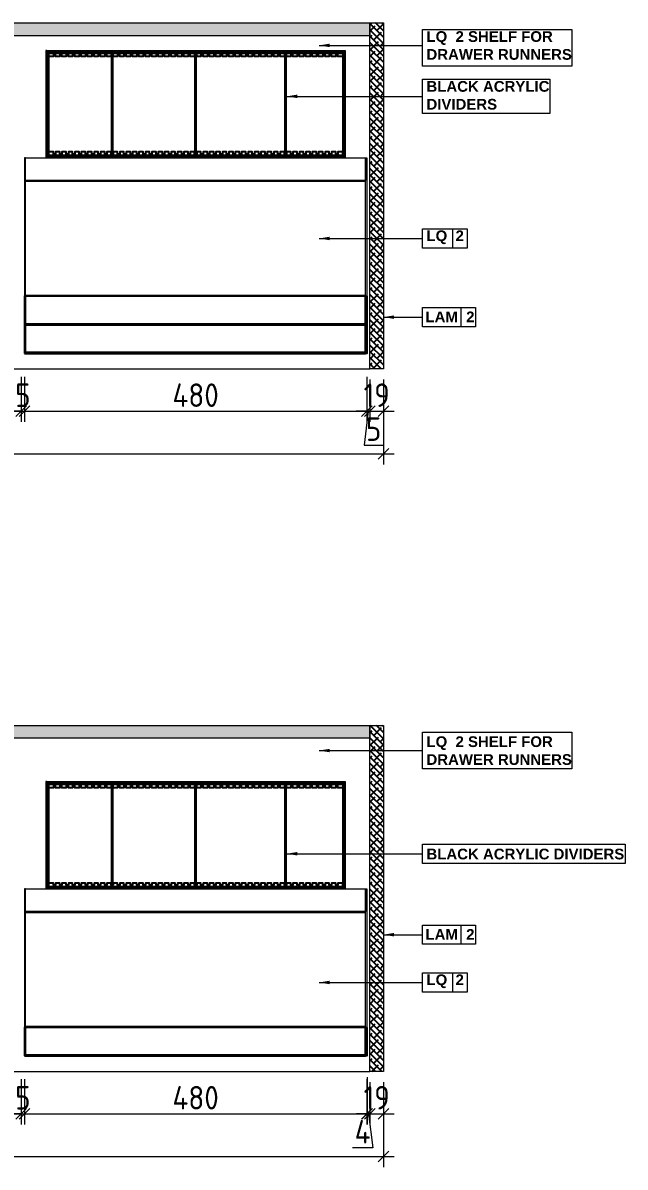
# Model space of a CAD drawing. Header units: millimetres. Extents: x 821127 to 828225, y -459861 to -454717.
# Drawn here: x 823712 to 824556, y -458760 to -457156 of the extents above; entities that cross this region are included whole.
import ezdxf

# ---------------------------------------------------------------- set-up
doc = ezdxf.new("R2010")
doc.units = ezdxf.units.MM
doc.header["$LTSCALE"] = 5
doc.header["$MEASUREMENT"] = 0
doc.header["$PDMODE"] = 35
for name, color, linetype in [('Acrylic - opal', 9, 'Continuous'), ('DIM-15', 1, 'Continuous'), ('HATCH', 8, 'Continuous'), ('PDF3_Text', 7, 'Continuous')]:
    doc.layers.add(name, color=color, linetype=linetype)
doc.layers.add('BY OTHERS', color=5, linetype='Continuous', lineweight=5, true_color=0x0000e6)
doc.layers.add('MDF', color=41, linetype='Continuous', lineweight=0)
doc.layers.add('METAL', color=6, linetype='Continuous', lineweight=0)
doc.styles.add('ISOCP', font='isocp.shx')
doc.styles.add('PDF Arial Bold', font='arialbd.ttf')
doc.styles.get("Standard").update_dxf_attribs({"font": 'arial.ttf'})
doc.dimstyles.new('dim', dxfattribs={"dimtxt": 2, "dimasz": 2, "dimexe": 1, "dimexo": 1, "dimgap": 1, "dimtad": 1, "dimdec": 0, "dimdsep": 46, "dimtxsty": 'Standard', "dimblk": 'OBLIQUE', "dimcen": 0, "dimdle": 1, "dimclrd": 1, "dimclre": 1, "dimclrt": 1, "dimadec": 0, "dimazin": 0, "dimtfac": 1, "dimtdec": 0, "dimtix": 1, "dimtmove": 0, "dimatfit": 3, "dimfxl": 60, "dimlwd": 0, "dimlwe": 0, "dimarcsym": 0})
doc.dimstyles.new('DL - 15', dxfattribs={"dimscale": 15, "dimtxt": 2.2, "dimasz": 1, "dimexe": 1, "dimexo": 1, "dimgap": 0.4, "dimtad": 1, "dimdec": 0, "dimdsep": 46, "dimtxsty": 'ISOCP', "dimblk": 'OBLIQUE', "dimcen": 0.5, "dimdle": 1, "dimclrd": 256, "dimclre": 256, "dimclrt": 2, "dimadec": 0, "dimazin": 2, "dimtfac": 1, "dimtdec": 0, "dimtix": 1, "dimtmove": 1, "dimatfit": 3, "dimldrblk": 'OPEN90', "dimfxl": 5, "dimfxlon": 1, "dimlwd": 9, "dimlwe": 9, "dimarcsym": 0})
pattern_1 = [(315, (-0.008, 0), (4.419417382, 4.419417382), []), (45, (-0.008, 0), (4.419417382, 13.258252147), [15.625, -9.375])]

# ---------------------------------------------------------------- blocks, each defined once
blk = doc.blocks.new('_OBLIQUE')
at = {"color": 0, "linetype": 'ByBlock', "lineweight": -2}
blk.add_line((-0.5, -0.5), (0.5, 0.5), dxfattribs=at)
blk = doc.blocks.new('*D45')
at = {"layer": 'Defpoints', "color": 0, "transparency": 16777216}
for p in [(822341.3, -457640.9), (824217.3, -457640.9), (824217.3, -457760.1)]:
    blk.add_point(p, dxfattribs=at)
at = {"layer": 'DIM-15', "lineweight": 9, "transparency": 16777216}
for p, q in [((822341.3, -457685.1), (822341.3, -457775.1)), ((824217.3, -457685.1), (824217.3, -457775.1)), ((822326.3, -457760.1), (824232.3, -457760.1))]:
    blk.add_line(p, q, dxfattribs=at)
at = {"layer": 'DIM-15', "lineweight": 9, "transparency": 16777216, "xscale": 15, "yscale": 15, "zscale": 15, "rotation": 180}
blk.add_blockref('_OBLIQUE', (822341.3, -457760.1), dxfattribs=at)
at = {"layer": 'DIM-15', "lineweight": 9, "transparency": 16777216, "xscale": 15, "yscale": 15, "zscale": 15}
blk.add_blockref('_OBLIQUE', (824217.3, -457760.1), dxfattribs=at)
at = {"layer": 'DIM-15', "color": 2, "transparency": 16777216, "insert": (823279.3, -457737.6), "char_height": 33, "attachment_point": 5, "style": 'ISOCP'}
blk.add_mtext('1876', dxfattribs=at)
blk = doc.blocks.new('_Open90')
at = {"color": 0, "linetype": 'ByBlock', "lineweight": -2}
for p, q in [((0, 0), (-1, 0)), ((-0.5, 0.5), (0, 0)), ((0, 0), (-0.5, -0.5))]:
    blk.add_line(p, q, dxfattribs=at)
blk = doc.blocks.new('*D47')
at = {"layer": 'Defpoints', "color": 0, "transparency": 16777216}
for p in [(824198.3, -457640.9), (824217.3, -457640.9), (824217.3, -457700.4)]:
    blk.add_point(p, dxfattribs=at)
at = {"layer": 'DIM-15', "lineweight": 9, "transparency": 16777216}
for p, q in [((824198.3, -457655.9), (824198.3, -457715.4)), ((824217.3, -457655.9), (824217.3, -457715.4)), ((824198.3, -457700.4), (824183.3, -457700.4)), ((824198.3, -457700.4), (824217.3, -457700.4)), ((824217.3, -457700.4), (824232.3, -457700.4))]:
    blk.add_line(p, q, dxfattribs=at)
at = {"layer": 'DIM-15', "lineweight": 9, "transparency": 16777216, "xscale": 15, "yscale": 15, "zscale": 15}
blk.add_blockref('_OBLIQUE', (824198.3, -457700.4), dxfattribs=at)
at = {"layer": 'DIM-15', "lineweight": 9, "transparency": 16777216, "xscale": 15, "yscale": 15, "zscale": 15, "rotation": 180}
blk.add_blockref('_OBLIQUE', (824217.3, -457700.4), dxfattribs=at)
at = {"layer": 'DIM-15', "color": 2, "transparency": 16777216, "insert": (824207.8, -457677.9), "char_height": 33, "attachment_point": 5, "style": 'ISOCP'}
blk.add_mtext('19', dxfattribs=at)
blk = doc.blocks.new('*D92')
at = {"layer": 'Defpoints', "color": 0, "transparency": 16777216}
for p in [(822849.3, -457637), (823709.3, -457637), (823709.3, -457700.4)]:
    blk.add_point(p, dxfattribs=at)
at = {"layer": 'DIM-15', "lineweight": 9, "transparency": 16777216}
for p, q in [((822849.3, -457652), (822849.3, -457715.4)), ((823709.3, -457652), (823709.3, -457715.4)), ((822834.3, -457700.4), (823724.3, -457700.4))]:
    blk.add_line(p, q, dxfattribs=at)
at = {"layer": 'DIM-15', "lineweight": 9, "transparency": 16777216, "xscale": 15, "yscale": 15, "zscale": 15, "rotation": 180}
blk.add_blockref('_OBLIQUE', (822849.3, -457700.4), dxfattribs=at)
at = {"layer": 'DIM-15', "lineweight": 9, "transparency": 16777216, "xscale": 15, "yscale": 15, "zscale": 15}
blk.add_blockref('_OBLIQUE', (823709.3, -457700.4), dxfattribs=at)
at = {"layer": 'DIM-15', "color": 2, "transparency": 16777216, "insert": (823279.3, -457677.9), "char_height": 33, "attachment_point": 5, "style": 'ISOCP'}
blk.add_mtext('860', dxfattribs=at)
blk = doc.blocks.new('*D93')
at = {"layer": 'Defpoints', "color": 0, "transparency": 16777216}
for p in [(823709.3, -457637), (823713.8, -457637), (823713.8, -457700.4)]:
    blk.add_point(p, dxfattribs=at)
at = {"layer": 'DIM-15', "lineweight": 9, "transparency": 16777216}
for p, q in [((823709.3, -457652), (823709.3, -457715.4)), ((823713.8, -457652), (823713.8, -457715.4)), ((823709.3, -457700.4), (823694.3, -457700.4)), ((823709.3, -457700.4), (823713.8, -457700.4)), ((823713.8, -457700.4), (823728.8, -457700.4))]:
    blk.add_line(p, q, dxfattribs=at)
at = {"layer": 'DIM-15', "lineweight": 9, "transparency": 16777216, "xscale": 15, "yscale": 15, "zscale": 15}
blk.add_blockref('_OBLIQUE', (823709.3, -457700.4), dxfattribs=at)
at = {"layer": 'DIM-15', "lineweight": 9, "transparency": 16777216, "xscale": 15, "yscale": 15, "zscale": 15, "rotation": 180}
blk.add_blockref('_OBLIQUE', (823713.8, -457700.4), dxfattribs=at)
at = {"layer": 'DIM-15', "color": 2, "transparency": 16777216, "insert": (823711.5, -457677.9), "char_height": 33, "attachment_point": 5, "style": 'ISOCP'}
blk.add_mtext('5', dxfattribs=at)
blk = doc.blocks.new('*D94')
at = {"layer": 'Defpoints', "color": 0, "transparency": 16777216}
for p in [(823713.8, -457637), (824193.8, -457637), (824193.8, -457700.4)]:
    blk.add_point(p, dxfattribs=at)
at = {"layer": 'DIM-15', "lineweight": 9, "transparency": 16777216}
for p, q in [((823713.8, -457652), (823713.8, -457715.4)), ((824193.8, -457652), (824193.8, -457715.4)), ((823698.8, -457700.4), (824208.8, -457700.4))]:
    blk.add_line(p, q, dxfattribs=at)
at = {"layer": 'DIM-15', "lineweight": 9, "transparency": 16777216, "xscale": 15, "yscale": 15, "zscale": 15, "rotation": 180}
blk.add_blockref('_OBLIQUE', (823713.8, -457700.4), dxfattribs=at)
at = {"layer": 'DIM-15', "lineweight": 9, "transparency": 16777216, "xscale": 15, "yscale": 15, "zscale": 15}
blk.add_blockref('_OBLIQUE', (824193.8, -457700.4), dxfattribs=at)
at = {"layer": 'DIM-15', "color": 2, "transparency": 16777216, "insert": (823953.8, -457677.9), "char_height": 33, "attachment_point": 5, "style": 'ISOCP'}
blk.add_mtext('480', dxfattribs=at)
blk = doc.blocks.new('*D95')
at = {"layer": 'Defpoints', "color": 0, "transparency": 16777216}
for p in [(824193.8, -457637), (824198.3, -457640.9), (824198.3, -457700.4)]:
    blk.add_point(p, dxfattribs=at)
at = {"layer": 'DIM-15', "lineweight": 9, "transparency": 16777216}
for p, q in [((824193.8, -457652), (824193.8, -457715.4)), ((824198.3, -457655.9), (824198.3, -457715.4)), ((824193.8, -457700.4), (824178.8, -457700.4)), ((824196, -457700.4), (824190.3, -457748)), ((824193.8, -457700.4), (824198.3, -457700.4)), ((824193.8, -457700.4), (824198.3, -457700.4)), ((824198.3, -457700.4), (824213.3, -457700.4)), ((824190.3, -457748), (824216.8, -457748))]:
    blk.add_line(p, q, dxfattribs=at)
at = {"layer": 'DIM-15', "lineweight": 9, "transparency": 16777216, "xscale": 15, "yscale": 15, "zscale": 15}
blk.add_blockref('_OBLIQUE', (824193.8, -457700.4), dxfattribs=at)
at = {"layer": 'DIM-15', "lineweight": 9, "transparency": 16777216, "xscale": 15, "yscale": 15, "zscale": 15, "rotation": 180}
blk.add_blockref('_OBLIQUE', (824198.3, -457700.4), dxfattribs=at)
at = {"layer": 'DIM-15', "color": 2, "transparency": 16777216, "insert": (824203.5, -457725.5), "char_height": 33, "attachment_point": 5, "style": 'ISOCP'}
blk.add_mtext('5', dxfattribs=at)
blk = doc.blocks.new('*D53')
at = {"layer": 'Defpoints', "color": 0, "transparency": 16777216}
for p in [(822341.3, -458626), (824217.3, -458626), (824217.3, -458745.3)]:
    blk.add_point(p, dxfattribs=at)
at = {"layer": 'DIM-15', "lineweight": 9, "transparency": 16777216}
for p, q in [((822341.3, -458670.3), (822341.3, -458760.3)), ((824217.3, -458670.3), (824217.3, -458760.3)), ((822326.3, -458745.3), (824232.3, -458745.3))]:
    blk.add_line(p, q, dxfattribs=at)
at = {"layer": 'DIM-15', "lineweight": 9, "transparency": 16777216, "xscale": 15, "yscale": 15, "zscale": 15, "rotation": 180}
blk.add_blockref('_OBLIQUE', (822341.3, -458745.3), dxfattribs=at)
at = {"layer": 'DIM-15', "lineweight": 9, "transparency": 16777216, "xscale": 15, "yscale": 15, "zscale": 15}
blk.add_blockref('_OBLIQUE', (824217.3, -458745.3), dxfattribs=at)
at = {"layer": 'DIM-15', "color": 2, "transparency": 16777216, "insert": (823279.3, -458722.8), "char_height": 33, "attachment_point": 5, "style": 'ISOCP'}
blk.add_mtext('1876', dxfattribs=at)
blk = doc.blocks.new('*D55')
at = {"layer": 'Defpoints', "color": 0, "transparency": 16777216}
for p in [(824198.3, -458626), (824217.3, -458626), (824217.3, -458685.5)]:
    blk.add_point(p, dxfattribs=at)
at = {"layer": 'DIM-15', "lineweight": 9, "transparency": 16777216}
for p, q in [((824198.3, -458641), (824198.3, -458700.5)), ((824217.3, -458641), (824217.3, -458700.5)), ((824198.3, -458685.5), (824183.3, -458685.5)), ((824198.3, -458685.5), (824217.3, -458685.5)), ((824217.3, -458685.5), (824232.3, -458685.5))]:
    blk.add_line(p, q, dxfattribs=at)
at = {"layer": 'DIM-15', "lineweight": 9, "transparency": 16777216, "xscale": 15, "yscale": 15, "zscale": 15}
blk.add_blockref('_OBLIQUE', (824198.3, -458685.5), dxfattribs=at)
at = {"layer": 'DIM-15', "lineweight": 9, "transparency": 16777216, "xscale": 15, "yscale": 15, "zscale": 15, "rotation": 180}
blk.add_blockref('_OBLIQUE', (824217.3, -458685.5), dxfattribs=at)
at = {"layer": 'DIM-15', "color": 2, "transparency": 16777216, "insert": (824207.8, -458663), "char_height": 33, "attachment_point": 5, "style": 'ISOCP'}
blk.add_mtext('19', dxfattribs=at)
blk = doc.blocks.new('*D98')
at = {"layer": 'Defpoints', "color": 0, "transparency": 16777216}
for p in [(823709.3, -457637), (823713.8, -457637), (823713.8, -457700.4)]:
    blk.add_point(p, dxfattribs=at)
at = {"layer": 'DIM-15', "lineweight": 9, "transparency": 16777216}
for p, q in [((823709.3, -457652), (823709.3, -457715.4)), ((823713.8, -457652), (823713.8, -457715.4)), ((823709.3, -457700.4), (823694.3, -457700.4)), ((823709.3, -457700.4), (823713.8, -457700.4)), ((823713.8, -457700.4), (823728.8, -457700.4))]:
    blk.add_line(p, q, dxfattribs=at)
at = {"layer": 'DIM-15', "lineweight": 9, "transparency": 16777216, "xscale": 15, "yscale": 15, "zscale": 15}
blk.add_blockref('_OBLIQUE', (823709.3, -457700.4), dxfattribs=at)
at = {"layer": 'DIM-15', "lineweight": 9, "transparency": 16777216, "xscale": 15, "yscale": 15, "zscale": 15, "rotation": 180}
blk.add_blockref('_OBLIQUE', (823713.8, -457700.4), dxfattribs=at)
at = {"layer": 'DIM-15', "color": 2, "transparency": 16777216, "insert": (823711.5, -457677.9), "char_height": 33, "attachment_point": 5, "style": 'ISOCP'}
blk.add_mtext('5', dxfattribs=at)
blk = doc.blocks.new('*D99')
at = {"layer": 'Defpoints', "color": 0, "transparency": 16777216}
for p in [(824194.3, -458619.2), (824198.3, -458626), (824198.3, -458685.5)]:
    blk.add_point(p, dxfattribs=at)
at = {"layer": 'DIM-15', "lineweight": 9, "transparency": 16777216}
for p, q in [((824194.3, -458634.2), (824194.3, -458700.5)), ((824198.3, -458641), (824198.3, -458700.5)), ((824194.3, -458685.5), (824179.3, -458685.5)), ((824194.3, -458685.5), (824198.3, -458685.5)), ((824194.3, -458685.5), (824198.3, -458685.5)), ((824196.3, -458685.5), (824202.3, -458733.2)), ((824198.3, -458685.5), (824213.3, -458685.5)), ((824202.3, -458733.2), (824173.8, -458733.2))]:
    blk.add_line(p, q, dxfattribs=at)
at = {"layer": 'DIM-15', "lineweight": 9, "transparency": 16777216, "xscale": 15, "yscale": 15, "zscale": 15}
blk.add_blockref('_OBLIQUE', (824194.3, -458685.5), dxfattribs=at)
at = {"layer": 'DIM-15', "lineweight": 9, "transparency": 16777216, "xscale": 15, "yscale": 15, "zscale": 15, "rotation": 180}
blk.add_blockref('_OBLIQUE', (824198.3, -458685.5), dxfattribs=at)
at = {"layer": 'DIM-15', "color": 2, "transparency": 16777216, "insert": (824188, -458710.7), "char_height": 33, "attachment_point": 5, "style": 'ISOCP'}
blk.add_mtext('4', dxfattribs=at)
blk = doc.blocks.new('*D105')
at = {"layer": 'Defpoints', "color": 0, "transparency": 16777216}
for p in [(822849.3, -458622.1), (823709.3, -458622.1), (823709.3, -458685.5)]:
    blk.add_point(p, dxfattribs=at)
at = {"layer": 'DIM-15', "lineweight": 9, "transparency": 16777216}
for p, q in [((822849.3, -458637.1), (822849.3, -458700.5)), ((823709.3, -458637.1), (823709.3, -458700.5)), ((822834.3, -458685.5), (823724.3, -458685.5))]:
    blk.add_line(p, q, dxfattribs=at)
at = {"layer": 'DIM-15', "lineweight": 9, "transparency": 16777216, "xscale": 15, "yscale": 15, "zscale": 15, "rotation": 180}
blk.add_blockref('_OBLIQUE', (822849.3, -458685.5), dxfattribs=at)
at = {"layer": 'DIM-15', "lineweight": 9, "transparency": 16777216, "xscale": 15, "yscale": 15, "zscale": 15}
blk.add_blockref('_OBLIQUE', (823709.3, -458685.5), dxfattribs=at)
at = {"layer": 'DIM-15', "color": 2, "transparency": 16777216, "insert": (823279.3, -458663), "char_height": 33, "attachment_point": 5, "style": 'ISOCP'}
blk.add_mtext('860', dxfattribs=at)
blk = doc.blocks.new('*D106')
at = {"layer": 'Defpoints', "color": 0, "transparency": 16777216}
for p in [(823709.3, -458622.1), (823713.8, -458622.1), (823713.8, -458685.5)]:
    blk.add_point(p, dxfattribs=at)
at = {"layer": 'DIM-15', "lineweight": 9, "transparency": 16777216}
for p, q in [((823709.3, -458637.1), (823709.3, -458700.5)), ((823713.8, -458637.1), (823713.8, -458700.5)), ((823709.3, -458685.5), (823694.3, -458685.5)), ((823709.3, -458685.5), (823713.8, -458685.5)), ((823713.8, -458685.5), (823728.8, -458685.5))]:
    blk.add_line(p, q, dxfattribs=at)
at = {"layer": 'DIM-15', "lineweight": 9, "transparency": 16777216, "xscale": 15, "yscale": 15, "zscale": 15}
blk.add_blockref('_OBLIQUE', (823709.3, -458685.5), dxfattribs=at)
at = {"layer": 'DIM-15', "lineweight": 9, "transparency": 16777216, "xscale": 15, "yscale": 15, "zscale": 15, "rotation": 180}
blk.add_blockref('_OBLIQUE', (823713.8, -458685.5), dxfattribs=at)
at = {"layer": 'DIM-15', "color": 2, "transparency": 16777216, "insert": (823711.5, -458663), "char_height": 33, "attachment_point": 5, "style": 'ISOCP'}
blk.add_mtext('5', dxfattribs=at)
blk = doc.blocks.new('*D101')
at = {"layer": 'Defpoints', "color": 0, "transparency": 16777216}
for p in [(823709.3, -458622.1), (823713.8, -458622.1), (823713.8, -458685.5)]:
    blk.add_point(p, dxfattribs=at)
at = {"layer": 'DIM-15', "lineweight": 9, "transparency": 16777216}
for p, q in [((823709.3, -458637.1), (823709.3, -458700.5)), ((823713.8, -458637.1), (823713.8, -458700.5)), ((823709.3, -458685.5), (823694.3, -458685.5)), ((823709.3, -458685.5), (823713.8, -458685.5)), ((823713.8, -458685.5), (823728.8, -458685.5))]:
    blk.add_line(p, q, dxfattribs=at)
at = {"layer": 'DIM-15', "lineweight": 9, "transparency": 16777216, "xscale": 15, "yscale": 15, "zscale": 15}
blk.add_blockref('_OBLIQUE', (823709.3, -458685.5), dxfattribs=at)
at = {"layer": 'DIM-15', "lineweight": 9, "transparency": 16777216, "xscale": 15, "yscale": 15, "zscale": 15, "rotation": 180}
blk.add_blockref('_OBLIQUE', (823713.8, -458685.5), dxfattribs=at)
at = {"layer": 'DIM-15', "color": 2, "transparency": 16777216, "insert": (823711.5, -458663), "char_height": 33, "attachment_point": 5, "style": 'ISOCP'}
blk.add_mtext('5', dxfattribs=at)
blk = doc.blocks.new('*D102')
at = {"layer": 'Defpoints', "color": 0, "transparency": 16777216}
for p in [(823713.8, -458622.1), (824193.8, -458622.1), (824193.8, -458685.5)]:
    blk.add_point(p, dxfattribs=at)
at = {"layer": 'DIM-15', "lineweight": 9, "transparency": 16777216}
for p, q in [((823713.8, -458637.1), (823713.8, -458700.5)), ((824193.8, -458637.1), (824193.8, -458700.5)), ((823698.8, -458685.5), (824208.8, -458685.5))]:
    blk.add_line(p, q, dxfattribs=at)
at = {"layer": 'DIM-15', "lineweight": 9, "transparency": 16777216, "xscale": 15, "yscale": 15, "zscale": 15, "rotation": 180}
blk.add_blockref('_OBLIQUE', (823713.8, -458685.5), dxfattribs=at)
at = {"layer": 'DIM-15', "lineweight": 9, "transparency": 16777216, "xscale": 15, "yscale": 15, "zscale": 15}
blk.add_blockref('_OBLIQUE', (824193.8, -458685.5), dxfattribs=at)
at = {"layer": 'DIM-15', "color": 2, "transparency": 16777216, "insert": (823953.8, -458663), "char_height": 33, "attachment_point": 5, "style": 'ISOCP'}
blk.add_mtext('480', dxfattribs=at)

msp = doc.modelspace()

# ---------------------------------------------------------------- hatches: boundary and pattern name
at = {"layer": 'HATCH'}
h = msp.add_hatch(dxfattribs=at)
h.set_pattern_fill('ANSI38', color=256, scale=50, angle=270, style=0)
h.set_pattern_definition(pattern_1)
h.paths.add_polyline_path([(822360.3, -457155.9), (824198.3, -457155.9), (824198.3, -457173.9), (822360.3, -457173.9)])
h = msp.add_hatch(dxfattribs=at)
h.set_pattern_fill('ANSI38', color=256, scale=50, angle=270, style=0)
h.set_pattern_definition(pattern_1)
h.paths.add_polyline_path([(824198.3, -457155.9), (824217.3, -457155.9), (824217.3, -457640.9), (824198.3, -457640.9)])
h = msp.add_hatch(dxfattribs=at)
h.set_pattern_fill('ANSI38', color=256, scale=50, angle=270, style=0)
h.set_pattern_definition([(315, (-0.008, -985.1586), (4.419417382, 4.419417382), []), (45, (-0.008, -985.1586), (4.419417382, 13.258252147), [15.625, -9.375])])
h.paths.add_polyline_path([(822360.3, -458141), (824198.3, -458141), (824198.3, -458159), (822360.3, -458159)])
h = msp.add_hatch(dxfattribs=at)
h.set_pattern_fill('ANSI38', color=256, scale=50, angle=270, style=0)
h.set_pattern_definition([(315, (-0.008, -975.1586), (4.419417382, 4.419417382), []), (45, (-0.008, -975.1586), (4.419417382, 13.258252147), [15.625, -9.375])])
h.paths.add_polyline_path([(824198.3, -458141), (824217.3, -458141), (824217.3, -458626), (824198.3, -458626)])

# ---------------------------------------------------------------- linework, layer by layer
at = {"layer": 'Acrylic - opal'}
for points in [[(823745.3, -457196.2), (823747.3, -457198.2), (823747.3, -457341.9), (823745.3, -457343.9)], [(823745.3, -457196.2), (824162.3, -457196.2), (824160.3, -457198.2), (823747.3, -457198.2)], [(823838.3, -457200.2), (823835.3, -457200.2), (823835.3, -457203.2), (823829.3, -457203.2), (823829.3, -457200.2), (823826.3, -457200.2), (823826.3, -457203.2), (823820.3, -457203.2), (823820.3, -457200.2), (823817.3, -457200.2), (823817.3, -457203.2), (823811.3, -457203.2), (823811.3, -457200.2), (823808.3, -457200.2), (823808.3, -457203.2), (823802.3, -457203.2), (823802.3, -457200.2), (823799.3, -457200.2), (823799.3, -457203.2), (823793.3, -457203.2), (823793.3, -457200.2), (823790.3, -457200.2), (823790.3, -457203.2), (823784.3, -457203.2), (823784.3, -457200.2), (823781.3, -457200.2), (823781.3, -457203.2), (823775.3, -457203.2), (823775.3, -457200.2), (823772.3, -457200.2), (823772.3, -457203.2), (823766.3, -457203.2), (823766.3, -457200.2), (823763.3, -457200.2), (823763.3, -457203.2), (823757.3, -457203.2), (823757.3, -457200.2), (823754.3, -457200.2), (823754.3, -457203.2), (823747.3, -457203.2), (823747.3, -457198.2), (824160.3, -457198.2), (824160.3, -457203.2), (824153.3, -457203.2), (824153.3, -457200.2), (824150.3, -457200.2), (824150.3, -457203.2), (824144.3, -457203.2), (824144.3, -457200.2), (824141.3, -457200.2), (824141.3, -457203.2), (824135.3, -457203.2), (824135.3, -457200.2), (824132.3, -457200.2), (824132.3, -457203.2), (824126.3, -457203.2), (824126.3, -457200.2), (824123.3, -457200.2), (824123.3, -457203.2), (824117.3, -457203.2), (824117.3, -457200.2), (824114.3, -457200.2), (824114.3, -457203.2), (824108.3, -457203.2), (824108.3, -457200.2), (824105.3, -457200.2), (824105.3, -457203.2), (824099.3, -457203.2), (824099.3, -457200.2), (824096.3, -457200.2), (824096.3, -457203.2), (824090.3, -457203.2), (824090.3, -457200.2), (824087.3, -457200.2), (824087.3, -457203.2), (824081.3, -457203.2), (824081.3, -457200.2), (824078.3, -457200.2), (824078.3, -457203.2), (824072.3, -457203.2), (824072.3, -457200.2), (824069.3, -457200.2), (824069.3, -457203.2), (824063.3, -457203.2), (824063.3, -457200.2), (824060.3, -457200.2), (824060.3, -457203.2), (824054.3, -457203.2), (824054.3, -457200.2), (824051.3, -457200.2), (824051.3, -457203.2), (824045.3, -457203.2), (824045.3, -457200.2), (824042.3, -457200.2), (824042.3, -457203.2), (824036.3, -457203.2), (824036.3, -457200.2), (824033.3, -457200.2), (824033.3, -457203.2), (824027.3, -457203.2), (824027.3, -457200.2), (824024.3, -457200.2), (824024.3, -457203.2), (824018.3, -457203.2), (824018.3, -457200.2), (824015.3, -457200.2), (824015.3, -457203.2), (824009.3, -457203.2), (824009.3, -457200.2), (824006.3, -457200.2), (824006.3, -457203.2), (824000.3, -457203.2), (824000.3, -457200.2), (823997.3, -457200.2), (823997.3, -457203.2), (823991.3, -457203.2), (823991.3, -457200.2), (823988.3, -457200.2), (823988.3, -457203.2), (823982.3, -457203.2), (823982.3, -457200.2), (823979.3, -457200.2), (823979.3, -457203.2), (823973.3, -457203.2), (823973.3, -457200.2), (823970.3, -457200.2), (823970.3, -457203.2), (823964.3, -457203.2), (823964.3, -457200.2), (823961.3, -457200.2), (823961.3, -457203.2), (823955.3, -457203.2), (823955.3, -457200.2), (823952.3, -457200.2), (823952.3, -457203.2), (823946.3, -457203.2), (823946.3, -457200.2), (823943.3, -457200.2), (823943.3, -457203.2), (823937.3, -457203.2), (823937.3, -457200.2), (823934.3, -457200.2), (823934.3, -457203.2), (823928.3, -457203.2), (823928.3, -457200.2), (823925.3, -457200.2), (823925.3, -457203.2), (823919.3, -457203.2), (823919.3, -457200.2), (823916.3, -457200.2), (823916.3, -457203.2), (823910.3, -457203.2), (823910.3, -457200.2), (823907.3, -457200.2), (823907.3, -457203.2), (823901.3, -457203.2), (823901.3, -457200.2), (823898.3, -457200.2), (823898.3, -457203.2), (823892.3, -457203.2), (823892.3, -457200.2), (823889.3, -457200.2), (823889.3, -457203.2), (823883.3, -457203.2), (823883.3, -457200.2), (823880.3, -457200.2), (823880.3, -457203.2), (823874.3, -457203.2), (823874.3, -457200.2), (823871.3, -457200.2), (823871.3, -457203.2), (823865.3, -457203.2), (823865.3, -457200.2), (823862.3, -457200.2), (823862.3, -457203.2), (823856.3, -457203.2), (823856.3, -457200.2), (823853.3, -457200.2), (823853.3, -457203.2), (823847.3, -457203.2), (823847.3, -457200.2), (823844.3, -457200.2), (823844.3, -457203.2), (823838.3, -457203.2)], [(823835.8, -457339.7), (823837.8, -457339.7), (823837.8, -457200.4), (823835.8, -457200.4)], [(823952.8, -457339.7), (823954.8, -457339.7), (823954.8, -457200.4), (823952.8, -457200.4)], [(824078.8, -457339.7), (824080.8, -457339.7), (824080.8, -457200.4), (824078.8, -457200.4)], [(824162.3, -457196.2), (824160.3, -457198.2), (824160.3, -457341.9), (824162.3, -457343.9)], [(823745.3, -457343.9), (824162.3, -457343.9), (824160.3, -457341.9), (823747.3, -457341.9)], [(823838.3, -457339.9), (823835.3, -457339.9), (823835.3, -457336.9), (823829.3, -457336.9), (823829.3, -457339.9), (823826.3, -457339.9), (823826.3, -457336.9), (823820.3, -457336.9), (823820.3, -457339.9), (823817.3, -457339.9), (823817.3, -457336.9), (823811.3, -457336.9), (823811.3, -457339.9), (823808.3, -457339.9), (823808.3, -457336.9), (823802.3, -457336.9), (823802.3, -457339.9), (823799.3, -457339.9), (823799.3, -457336.9), (823793.3, -457336.9), (823793.3, -457339.9), (823790.3, -457339.9), (823790.3, -457336.9), (823784.3, -457336.9), (823784.3, -457339.9), (823781.3, -457339.9), (823781.3, -457336.9), (823775.3, -457336.9), (823775.3, -457339.9), (823772.3, -457339.9), (823772.3, -457336.9), (823766.3, -457336.9), (823766.3, -457339.9), (823763.3, -457339.9), (823763.3, -457336.9), (823757.3, -457336.9), (823757.3, -457339.9), (823754.3, -457339.9), (823754.3, -457336.9), (823747.3, -457336.9), (823747.3, -457341.9), (824160.3, -457341.9), (824160.3, -457336.9), (824153.3, -457336.9), (824153.3, -457339.9), (824150.3, -457339.9), (824150.3, -457336.9), (824144.3, -457336.9), (824144.3, -457339.9), (824141.3, -457339.9), (824141.3, -457336.9), (824135.3, -457336.9), (824135.3, -457339.9), (824132.3, -457339.9), (824132.3, -457336.9), (824126.3, -457336.9), (824126.3, -457339.9), (824123.3, -457339.9), (824123.3, -457336.9), (824117.3, -457336.9), (824117.3, -457339.9), (824114.3, -457339.9), (824114.3, -457336.9), (824108.3, -457336.9), (824108.3, -457339.9), (824105.3, -457339.9), (824105.3, -457336.9), (824099.3, -457336.9), (824099.3, -457339.9), (824096.3, -457339.9), (824096.3, -457336.9), (824090.3, -457336.9), (824090.3, -457339.9), (824087.3, -457339.9), (824087.3, -457336.9), (824081.3, -457336.9), (824081.3, -457339.9), (824078.3, -457339.9), (824078.3, -457336.9), (824072.3, -457336.9), (824072.3, -457339.9), (824069.3, -457339.9), (824069.3, -457336.9), (824063.3, -457336.9), (824063.3, -457339.9), (824060.3, -457339.9), (824060.3, -457336.9), (824054.3, -457336.9), (824054.3, -457339.9), (824051.3, -457339.9), (824051.3, -457336.9), (824045.3, -457336.9), (824045.3, -457339.9), (824042.3, -457339.9), (824042.3, -457336.9), (824036.3, -457336.9), (824036.3, -457339.9), (824033.3, -457339.9), (824033.3, -457336.9), (824027.3, -457336.9), (824027.3, -457339.9), (824024.3, -457339.9), (824024.3, -457336.9), (824018.3, -457336.9), (824018.3, -457339.9), (824015.3, -457339.9), (824015.3, -457336.9), (824009.3, -457336.9), (824009.3, -457339.9), (824006.3, -457339.9), (824006.3, -457336.9), (824000.3, -457336.9), (824000.3, -457339.9), (823997.3, -457339.9), (823997.3, -457336.9), (823991.3, -457336.9), (823991.3, -457339.9), (823988.3, -457339.9), (823988.3, -457336.9), (823982.3, -457336.9), (823982.3, -457339.9), (823979.3, -457339.9), (823979.3, -457336.9), (823973.3, -457336.9), (823973.3, -457339.9), (823970.3, -457339.9), (823970.3, -457336.9), (823964.3, -457336.9), (823964.3, -457339.9), (823961.3, -457339.9), (823961.3, -457336.9), (823955.3, -457336.9), (823955.3, -457339.9), (823952.3, -457339.9), (823952.3, -457336.9), (823946.3, -457336.9), (823946.3, -457339.9), (823943.3, -457339.9), (823943.3, -457336.9), (823937.3, -457336.9), (823937.3, -457339.9), (823934.3, -457339.9), (823934.3, -457336.9), (823928.3, -457336.9), (823928.3, -457339.9), (823925.3, -457339.9), (823925.3, -457336.9), (823919.3, -457336.9), (823919.3, -457339.9), (823916.3, -457339.9), (823916.3, -457336.9), (823910.3, -457336.9), (823910.3, -457339.9), (823907.3, -457339.9), (823907.3, -457336.9), (823901.3, -457336.9), (823901.3, -457339.9), (823898.3, -457339.9), (823898.3, -457336.9), (823892.3, -457336.9), (823892.3, -457339.9), (823889.3, -457339.9), (823889.3, -457336.9), (823883.3, -457336.9), (823883.3, -457339.9), (823880.3, -457339.9), (823880.3, -457336.9), (823874.3, -457336.9), (823874.3, -457339.9), (823871.3, -457339.9), (823871.3, -457336.9), (823865.3, -457336.9), (823865.3, -457339.9), (823862.3, -457339.9), (823862.3, -457336.9), (823856.3, -457336.9), (823856.3, -457339.9), (823853.3, -457339.9), (823853.3, -457336.9), (823847.3, -457336.9), (823847.3, -457339.9), (823844.3, -457339.9), (823844.3, -457336.9), (823838.3, -457336.9)], [(823713.8, -457579.3), (823715.3, -457579.3), (823715.3, -457539.3), (823713.8, -457539.3)], [(824192.3, -457539.3), (824193.8, -457539.3), (824193.8, -457579.3), (824192.3, -457579.3)], [(823713.8, -457619.3), (823715.3, -457619.3), (823715.3, -457579.3), (823713.8, -457579.3)], [(824192.3, -457578.1), (823715.3, -457578.1), (823715.3, -457579.3), (824192.3, -457579.3)], [(824192.3, -457579.3), (824193.8, -457579.3), (824193.8, -457619.3), (824192.3, -457619.3)], [(824192.3, -457618.1), (823715.3, -457618.1), (823715.3, -457619.3), (824192.3, -457619.3)], [(823745.3, -458221.3), (823747.3, -458223.3), (823747.3, -458367.1), (823745.3, -458369.1)], [(823745.3, -458221.3), (824162.3, -458221.3), (824160.3, -458223.3), (823747.3, -458223.3)], [(823838.3, -458225.3), (823835.3, -458225.3), (823835.3, -458228.3), (823829.3, -458228.3), (823829.3, -458225.3), (823826.3, -458225.3), (823826.3, -458228.3), (823820.3, -458228.3), (823820.3, -458225.3), (823817.3, -458225.3), (823817.3, -458228.3), (823811.3, -458228.3), (823811.3, -458225.3), (823808.3, -458225.3), (823808.3, -458228.3), (823802.3, -458228.3), (823802.3, -458225.3), (823799.3, -458225.3), (823799.3, -458228.3), (823793.3, -458228.3), (823793.3, -458225.3), (823790.3, -458225.3), (823790.3, -458228.3), (823784.3, -458228.3), (823784.3, -458225.3), (823781.3, -458225.3), (823781.3, -458228.3), (823775.3, -458228.3), (823775.3, -458225.3), (823772.3, -458225.3), (823772.3, -458228.3), (823766.3, -458228.3), (823766.3, -458225.3), (823763.3, -458225.3), (823763.3, -458228.3), (823757.3, -458228.3), (823757.3, -458225.3), (823754.3, -458225.3), (823754.3, -458228.3), (823747.3, -458228.3), (823747.3, -458223.3), (824160.3, -458223.3), (824160.3, -458228.3), (824153.3, -458228.3), (824153.3, -458225.3), (824150.3, -458225.3), (824150.3, -458228.3), (824144.3, -458228.3), (824144.3, -458225.3), (824141.3, -458225.3), (824141.3, -458228.3), (824135.3, -458228.3), (824135.3, -458225.3), (824132.3, -458225.3), (824132.3, -458228.3), (824126.3, -458228.3), (824126.3, -458225.3), (824123.3, -458225.3), (824123.3, -458228.3), (824117.3, -458228.3), (824117.3, -458225.3), (824114.3, -458225.3), (824114.3, -458228.3), (824108.3, -458228.3), (824108.3, -458225.3), (824105.3, -458225.3), (824105.3, -458228.3), (824099.3, -458228.3), (824099.3, -458225.3), (824096.3, -458225.3), (824096.3, -458228.3), (824090.3, -458228.3), (824090.3, -458225.3), (824087.3, -458225.3), (824087.3, -458228.3), (824081.3, -458228.3), (824081.3, -458225.3), (824078.3, -458225.3), (824078.3, -458228.3), (824072.3, -458228.3), (824072.3, -458225.3), (824069.3, -458225.3), (824069.3, -458228.3), (824063.3, -458228.3), (824063.3, -458225.3), (824060.3, -458225.3), (824060.3, -458228.3), (824054.3, -458228.3), (824054.3, -458225.3), (824051.3, -458225.3), (824051.3, -458228.3), (824045.3, -458228.3), (824045.3, -458225.3), (824042.3, -458225.3), (824042.3, -458228.3), (824036.3, -458228.3), (824036.3, -458225.3), (824033.3, -458225.3), (824033.3, -458228.3), (824027.3, -458228.3), (824027.3, -458225.3), (824024.3, -458225.3), (824024.3, -458228.3), (824018.3, -458228.3), (824018.3, -458225.3), (824015.3, -458225.3), (824015.3, -458228.3), (824009.3, -458228.3), (824009.3, -458225.3), (824006.3, -458225.3), (824006.3, -458228.3), (824000.3, -458228.3), (824000.3, -458225.3), (823997.3, -458225.3), (823997.3, -458228.3), (823991.3, -458228.3), (823991.3, -458225.3), (823988.3, -458225.3), (823988.3, -458228.3), (823982.3, -458228.3), (823982.3, -458225.3), (823979.3, -458225.3), (823979.3, -458228.3), (823973.3, -458228.3), (823973.3, -458225.3), (823970.3, -458225.3), (823970.3, -458228.3), (823964.3, -458228.3), (823964.3, -458225.3), (823961.3, -458225.3), (823961.3, -458228.3), (823955.3, -458228.3), (823955.3, -458225.3), (823952.3, -458225.3), (823952.3, -458228.3), (823946.3, -458228.3), (823946.3, -458225.3), (823943.3, -458225.3), (823943.3, -458228.3), (823937.3, -458228.3), (823937.3, -458225.3), (823934.3, -458225.3), (823934.3, -458228.3), (823928.3, -458228.3), (823928.3, -458225.3), (823925.3, -458225.3), (823925.3, -458228.3), (823919.3, -458228.3), (823919.3, -458225.3), (823916.3, -458225.3), (823916.3, -458228.3), (823910.3, -458228.3), (823910.3, -458225.3), (823907.3, -458225.3), (823907.3, -458228.3), (823901.3, -458228.3), (823901.3, -458225.3), (823898.3, -458225.3), (823898.3, -458228.3), (823892.3, -458228.3), (823892.3, -458225.3), (823889.3, -458225.3), (823889.3, -458228.3), (823883.3, -458228.3), (823883.3, -458225.3), (823880.3, -458225.3), (823880.3, -458228.3), (823874.3, -458228.3), (823874.3, -458225.3), (823871.3, -458225.3), (823871.3, -458228.3), (823865.3, -458228.3), (823865.3, -458225.3), (823862.3, -458225.3), (823862.3, -458228.3), (823856.3, -458228.3), (823856.3, -458225.3), (823853.3, -458225.3), (823853.3, -458228.3), (823847.3, -458228.3), (823847.3, -458225.3), (823844.3, -458225.3), (823844.3, -458228.3), (823838.3, -458228.3)], [(823835.8, -458364.8), (823837.8, -458364.8), (823837.8, -458225.6), (823835.8, -458225.6)], [(823952.8, -458364.8), (823954.8, -458364.8), (823954.8, -458225.6), (823952.8, -458225.6)], [(824078.8, -458364.8), (824080.8, -458364.8), (824080.8, -458225.6), (824078.8, -458225.6)], [(824162.3, -458221.3), (824160.3, -458223.3), (824160.3, -458367.1), (824162.3, -458369.1)], [(823745.3, -458369.1), (824162.3, -458369.1), (824160.3, -458367.1), (823747.3, -458367.1)], [(823838.3, -458365.1), (823835.3, -458365.1), (823835.3, -458362.1), (823829.3, -458362.1), (823829.3, -458365.1), (823826.3, -458365.1), (823826.3, -458362.1), (823820.3, -458362.1), (823820.3, -458365.1), (823817.3, -458365.1), (823817.3, -458362.1), (823811.3, -458362.1), (823811.3, -458365.1), (823808.3, -458365.1), (823808.3, -458362.1), (823802.3, -458362.1), (823802.3, -458365.1), (823799.3, -458365.1), (823799.3, -458362.1), (823793.3, -458362.1), (823793.3, -458365.1), (823790.3, -458365.1), (823790.3, -458362.1), (823784.3, -458362.1), (823784.3, -458365.1), (823781.3, -458365.1), (823781.3, -458362.1), (823775.3, -458362.1), (823775.3, -458365.1), (823772.3, -458365.1), (823772.3, -458362.1), (823766.3, -458362.1), (823766.3, -458365.1), (823763.3, -458365.1), (823763.3, -458362.1), (823757.3, -458362.1), (823757.3, -458365.1), (823754.3, -458365.1), (823754.3, -458362.1), (823747.3, -458362.1), (823747.3, -458367.1), (824160.3, -458367.1), (824160.3, -458362.1), (824153.3, -458362.1), (824153.3, -458365.1), (824150.3, -458365.1), (824150.3, -458362.1), (824144.3, -458362.1), (824144.3, -458365.1), (824141.3, -458365.1), (824141.3, -458362.1), (824135.3, -458362.1), (824135.3, -458365.1), (824132.3, -458365.1), (824132.3, -458362.1), (824126.3, -458362.1), (824126.3, -458365.1), (824123.3, -458365.1), (824123.3, -458362.1), (824117.3, -458362.1), (824117.3, -458365.1), (824114.3, -458365.1), (824114.3, -458362.1), (824108.3, -458362.1), (824108.3, -458365.1), (824105.3, -458365.1), (824105.3, -458362.1), (824099.3, -458362.1), (824099.3, -458365.1), (824096.3, -458365.1), (824096.3, -458362.1), (824090.3, -458362.1), (824090.3, -458365.1), (824087.3, -458365.1), (824087.3, -458362.1), (824081.3, -458362.1), (824081.3, -458365.1), (824078.3, -458365.1), (824078.3, -458362.1), (824072.3, -458362.1), (824072.3, -458365.1), (824069.3, -458365.1), (824069.3, -458362.1), (824063.3, -458362.1), (824063.3, -458365.1), (824060.3, -458365.1), (824060.3, -458362.1), (824054.3, -458362.1), (824054.3, -458365.1), (824051.3, -458365.1), (824051.3, -458362.1), (824045.3, -458362.1), (824045.3, -458365.1), (824042.3, -458365.1), (824042.3, -458362.1), (824036.3, -458362.1), (824036.3, -458365.1), (824033.3, -458365.1), (824033.3, -458362.1), (824027.3, -458362.1), (824027.3, -458365.1), (824024.3, -458365.1), (824024.3, -458362.1), (824018.3, -458362.1), (824018.3, -458365.1), (824015.3, -458365.1), (824015.3, -458362.1), (824009.3, -458362.1), (824009.3, -458365.1), (824006.3, -458365.1), (824006.3, -458362.1), (824000.3, -458362.1), (824000.3, -458365.1), (823997.3, -458365.1), (823997.3, -458362.1), (823991.3, -458362.1), (823991.3, -458365.1), (823988.3, -458365.1), (823988.3, -458362.1), (823982.3, -458362.1), (823982.3, -458365.1), (823979.3, -458365.1), (823979.3, -458362.1), (823973.3, -458362.1), (823973.3, -458365.1), (823970.3, -458365.1), (823970.3, -458362.1), (823964.3, -458362.1), (823964.3, -458365.1), (823961.3, -458365.1), (823961.3, -458362.1), (823955.3, -458362.1), (823955.3, -458365.1), (823952.3, -458365.1), (823952.3, -458362.1), (823946.3, -458362.1), (823946.3, -458365.1), (823943.3, -458365.1), (823943.3, -458362.1), (823937.3, -458362.1), (823937.3, -458365.1), (823934.3, -458365.1), (823934.3, -458362.1), (823928.3, -458362.1), (823928.3, -458365.1), (823925.3, -458365.1), (823925.3, -458362.1), (823919.3, -458362.1), (823919.3, -458365.1), (823916.3, -458365.1), (823916.3, -458362.1), (823910.3, -458362.1), (823910.3, -458365.1), (823907.3, -458365.1), (823907.3, -458362.1), (823901.3, -458362.1), (823901.3, -458365.1), (823898.3, -458365.1), (823898.3, -458362.1), (823892.3, -458362.1), (823892.3, -458365.1), (823889.3, -458365.1), (823889.3, -458362.1), (823883.3, -458362.1), (823883.3, -458365.1), (823880.3, -458365.1), (823880.3, -458362.1), (823874.3, -458362.1), (823874.3, -458365.1), (823871.3, -458365.1), (823871.3, -458362.1), (823865.3, -458362.1), (823865.3, -458365.1), (823862.3, -458365.1), (823862.3, -458362.1), (823856.3, -458362.1), (823856.3, -458365.1), (823853.3, -458365.1), (823853.3, -458362.1), (823847.3, -458362.1), (823847.3, -458365.1), (823844.3, -458365.1), (823844.3, -458362.1), (823838.3, -458362.1)], [(823713.8, -458604.4), (823715.3, -458604.4), (823715.3, -458564.4), (823713.8, -458564.4)], [(824192.3, -458564.4), (824193.8, -458564.4), (824193.8, -458604.4), (824192.3, -458604.4)], [(824192.3, -458603.2), (823715.3, -458603.2), (823715.3, -458604.4), (824192.3, -458604.4)]]:
    msp.add_lwpolyline(points, close=True, dxfattribs=at)
at = {"layer": 'BY OTHERS', "color": 0}
for p, q in [((824313.9, -457444.7), (824313.9, -457471.6)), ((824325.8, -457555), (824325.8, -457581.9)), ((824325.8, -458420.9), (824325.8, -458447.8)), ((824313.9, -458487.9), (824313.9, -458514.8))]:
    msp.add_line(p, q, dxfattribs=at)
for points in [[(824272.1, -457165.3), (824481.5, -457165.3), (824481.6, -457216.7), (824272.1, -457216.7)], [(824272.1, -457234.6), (824450.5, -457234.6), (824450.5, -457283.1), (824272.1, -457283.1)], [(824272.1, -457444.8), (824334.6, -457444.8), (824334.6, -457471.6), (824272.1, -457471.6)], [(824272.2, -457555.1), (824346.5, -457555.1), (824346.5, -457582), (824272.2, -457582)], [(824272.1, -458150.4), (824481.5, -458150.4), (824481.6, -458201.9), (824272.1, -458201.9)], [(824272.1, -458307.5), (824556.2, -458307.5), (824556.3, -458334.4), (824272.1, -458334.4)], [(824272.2, -458421), (824346.5, -458421), (824346.5, -458447.9), (824272.2, -458447.9)], [(824272.1, -458488), (824334.6, -458488), (824334.6, -458514.9), (824272.1, -458514.9)]]:
    msp.add_lwpolyline(points, close=True, dxfattribs=at)
at = {"layer": 'MDF'}
for p, q in [((822360.3, -457640.9), (824198.3, -457640.9)), ((822360.3, -458626), (824198.3, -458626))]:
    msp.add_line(p, q, dxfattribs=at)
for points in [[(822360.3, -457155.9), (824198.3, -457155.9), (824198.3, -457173.9), (822360.3, -457173.9)], [(824198.3, -457155.9), (824217.3, -457155.9), (824217.3, -457640.9), (824198.3, -457640.9)], [(822360.3, -458141), (824198.3, -458141), (824198.3, -458159), (822360.3, -458159)], [(824198.3, -458141), (824217.3, -458141), (824217.3, -458626), (824198.3, -458626)]]:
    msp.add_lwpolyline(points, close=True, dxfattribs=at)
at = {"layer": 'METAL'}
for points in [[(823743.8, -457344.9), (823745.3, -457344.9), (823745.3, -457194.7), (823743.8, -457194.7)], [(823745.3, -457194.7), (824162.3, -457194.7), (824162.3, -457196.2), (823745.3, -457196.2)], [(824162.3, -457194.7), (824163.8, -457194.7), (824163.8, -457344.9), (824162.3, -457344.9)], [(823713.8, -457539.3), (823715.3, -457539.3), (823715.3, -457344.9), (823713.8, -457344.9)], [(823715.3, -457344.9), (824192.3, -457344.9), (824192.3, -457376.9), (823715.3, -457376.9)], [(824162.3, -457343.9), (823745.3, -457343.9), (823745.3, -457344.9), (824162.3, -457344.9)], [(824192.3, -457344.9), (824193.8, -457344.9), (824193.8, -457539.3), (824192.3, -457539.3)], [(824192.3, -457376.9), (823715.3, -457376.9), (823715.3, -457378), (824192.3, -457378)], [(824192.3, -457538.1), (823715.3, -457538.1), (823715.3, -457539.3), (824192.3, -457539.3)], [(823743.8, -458370), (823745.3, -458370), (823745.3, -458219.8), (823743.8, -458219.8)], [(823745.3, -458219.8), (824162.3, -458219.8), (824162.3, -458221.3), (823745.3, -458221.3)], [(824162.3, -458219.8), (824163.8, -458219.8), (824163.8, -458370), (824162.3, -458370)], [(823713.8, -458564.4), (823715.3, -458564.4), (823715.3, -458370), (823713.8, -458370)], [(823715.3, -458370), (824192.3, -458370), (824192.3, -458402), (823715.3, -458402)], [(824162.3, -458369.1), (823745.3, -458369.1), (823745.3, -458370), (824162.3, -458370)], [(824192.3, -458370), (824193.8, -458370), (824193.8, -458564.4), (824192.3, -458564.4)], [(824192.3, -458402), (823715.3, -458402), (823715.3, -458403.2), (824192.3, -458403.2)], [(824192.3, -458563.2), (823715.3, -458563.2), (823715.3, -458564.4), (824192.3, -458564.4)]]:
    msp.add_lwpolyline(points, close=True, dxfattribs=at)

# ---------------------------------------------------------------- texts
at = {"layer": 'PDF3_Text', "attachment_point": 7, "style": 'PDF Arial Bold'}
for s, insert, char_height in [('LQ  2 SHELF FOR\\PDRAWER RUNNERS', (824277.6, -457207.8), 15.021), ('BLACK ACRYLIC\\PDIVIDERS', (824277.6, -457277.7), 15.021), ('LQ  2', (824277.6, -457466.2), 15.02), ('LAM  2', (824276.2, -457575.6), 15.02), ('LQ  2 SHELF FOR\\PDRAWER RUNNERS', (824277.6, -458196.5), 15.021), ('BLACK ACRYLIC DIVIDERS', (824277.6, -458329), 15.021), ('LAM  2', (824276.2, -458441.5), 15.02), ('LQ  2', (824277.6, -458509.4), 15.02)]:
    msp.add_mtext(s, dxfattribs=dict(at, insert=insert, char_height=char_height))

# ---------------------------------------------------------------- dimensions: what is measured, and where the dimension line sits
at = {"layer": 'DIM-15'}
for base, p1, p2, picture, middle in [((824217.3, -457760.1), (822341.3, -457640.9), (824217.3, -457640.9), '*D45', (823279.3, -457737.6)), ((823709.3, -457700.4), (822849.3, -457637), (823709.3, -457637), '*D92', (823279.3, -457677.9)), ((823713.7611902, -457700.3669166), (823709.2611902, -457636.9876645), (823713.7611902, -457636.9876645), '*D93', (823711.5111902, -457677.8669166)), ((823713.7611902, -457700.3669166), (823709.2611902, -457636.9876645), (823713.7611902, -457636.9876645), '*D98', (823711.5111902, -457677.8669166)), ((824193.8, -457700.4), (823713.8, -457637), (824193.8, -457637), '*D94', (823953.8, -457677.9)), ((824217.3, -457700.4), (824198.3, -457640.9), (824217.3, -457640.9), '*D47', (824207.8, -457677.9)), ((824217.3, -458745.3), (822341.3, -458626), (824217.3, -458626), '*D53', (823279.3, -458722.8)), ((823709.3, -458685.5), (822849.3, -458622.1), (823709.3, -458622.1), '*D105', (823279.3, -458663)), ((823713.7611902, -458685.5254921), (823709.2611902, -458622.1462399), (823713.7611902, -458622.1462399), '*D106', (823711.5111902, -458663.0254921)), ((823713.7611902, -458685.5254921), (823709.2611902, -458622.1462399), (823713.7611902, -458622.1462399), '*D101', (823711.5111902, -458663.0254921)), ((824193.8, -458685.5), (823713.8, -458622.1), (824193.8, -458622.1), '*D102', (823953.8, -458663)), ((824217.3, -458685.5), (824198.3, -458626), (824217.3, -458626), '*D55', (824207.8, -458663))]:
    dim = msp.add_linear_dim(base=base, p1=p1, p2=p2, dimstyle='DL - 15', dxfattribs=at)
    dim.commit()
    dim.dimension.update_dxf_attribs({"geometry": picture, "text_midpoint": middle})
for base, p1, p2, picture, middle in [((824198.2611902, -457700.3669166), (824193.7611902, -457636.9876645), (824198.2611902, -457640.8876645), '*D95', (824196.2611902, -457748.0363263)), ((824198.3, -458685.5), (824194.3, -458619.2), (824198.3, -458626), '*D99', (824196.3, -458733.2))]:
    dim = msp.add_linear_dim(base=base, p1=p1, p2=p2, dimstyle='DL - 15', dxfattribs=at)
    dim.commit()
    dim.dimension.update_dxf_attribs({"geometry": picture, "text_midpoint": middle, "dimtype": 128})

# ---------------------------------------------------------------- leaders
for points in [[(824127, -457187.5), (824272.1, -457187.5)], [(824081.7, -457258.9), (824272.1, -457258.9)], [(824127, -457458.2), (824272.1, -457458.2)], [(824217.3, -457568.5), (824272.2, -457568.5)], [(824127, -458176.2), (824272.1, -458176.2)], [(824081.7, -458320.9), (824272.1, -458320.9)], [(824217.3, -458434.4), (824272.2, -458434.4)], [(824127, -458501.4), (824272.1, -458501.4)]]:
    msp.add_leader(points, dimstyle='dim', override={"dimscale": 1, "dimasz": 15, "dimtad": 0, "dimclrt": 4, "dimfxlon": 1})

doc.saveas('drawing.dxf')
